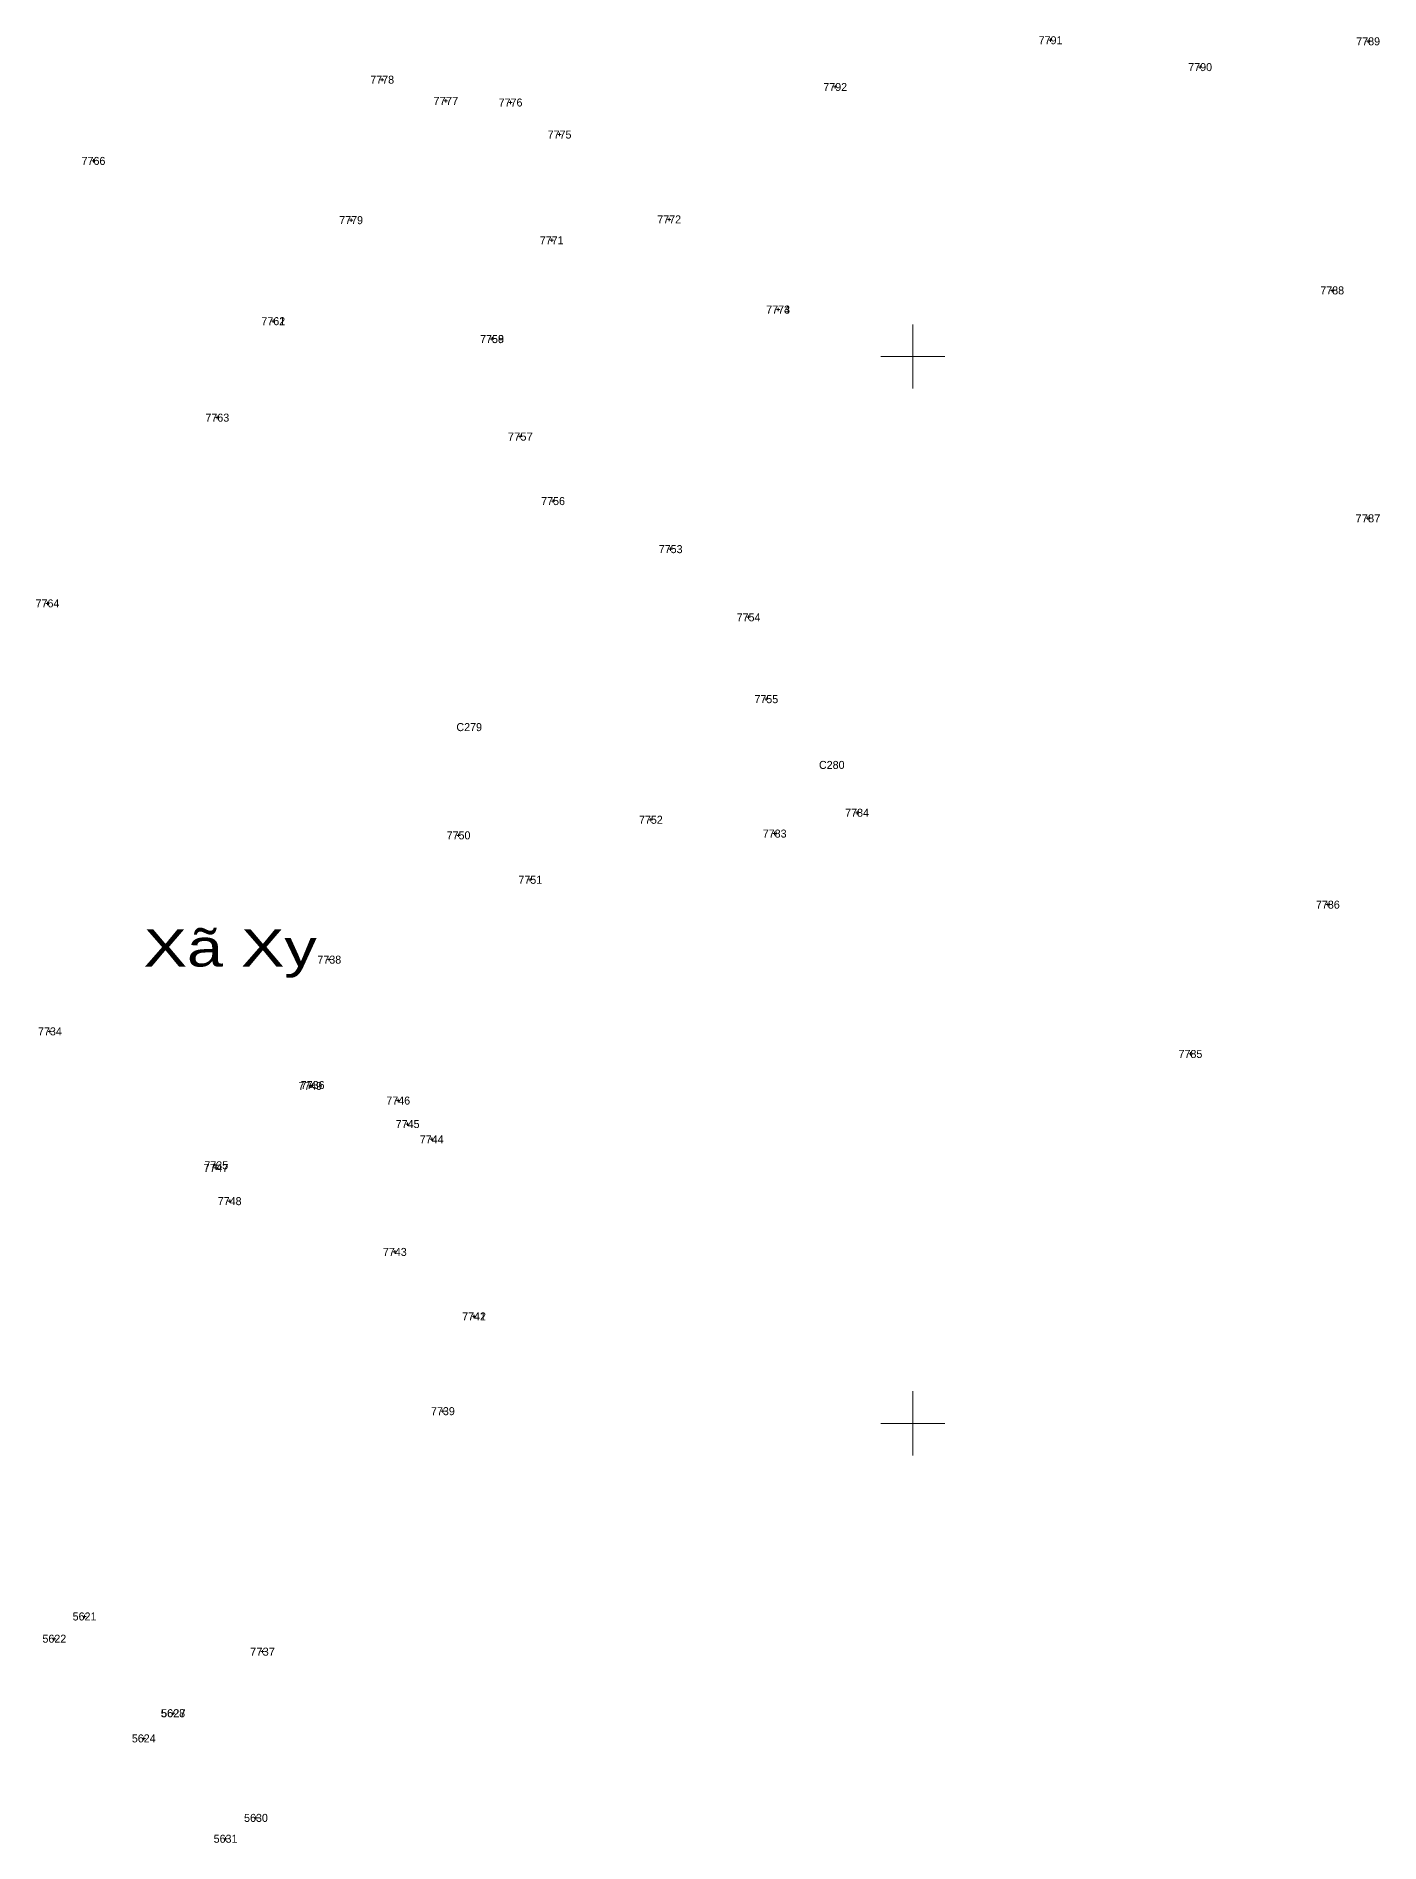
# Model space of a CAD drawing. Header units: metres. Extents: x 548779 to 550236, y 1819638 to 1821293.
# Drawn here: x 549635.6 to 549887.6, y 1820121.4 to 1820460 of the extents above; entities that cross this region are included whole.
import ezdxf
from ezdxf.enums import TextEntityAlignment as Align

# ---------------------------------------------------------------- set-up
doc = ezdxf.new("R2010")
doc.units = ezdxf.units.M
doc.header["$LTSCALE"] = 0.6
doc.layers.add('4', color=7, linetype='Continuous', lineweight=13)
doc.layers.add('63', color=7, linetype='Continuous', lineweight=13)
doc.layers.add('48', color=7, linetype='Continuous')
doc.layers.add('5', color=7, linetype='Continuous')

msp = doc.modelspace()

# ---------------------------------------------------------------- linework, layer by layer
at = {"layer": '4'}
for p, q in [((549826.14, 1820459.26), (549825.52, 1820459.26)), ((549825.83, 1820458.95), (549825.83, 1820459.57)), ((549885.69, 1820459.06), (549885.07, 1820459.06)), ((549885.38, 1820458.75), (549885.38, 1820459.37)), ((549700.52, 1820451.56), (549700.52, 1820452.18)), ((549854.19, 1820454.23), (549853.57, 1820454.23)), ((549853.88, 1820453.92), (549853.88, 1820454.54)), ((549700.84, 1820451.87), (549700.21, 1820451.87)), ((549785.76, 1820450.5), (549785.14, 1820450.5)), ((549785.45, 1820450.19), (549785.45, 1820450.81)), ((549712.77, 1820447.89), (549712.14, 1820447.89)), ((549712.45, 1820447.57), (549712.45, 1820448.2)), ((549724.9, 1820447.59), (549724.27, 1820447.59)), ((549724.58, 1820447.28), (549724.58, 1820447.9)), ((549734.08, 1820441.58), (549733.46, 1820441.58)), ((549733.77, 1820441.27), (549733.77, 1820441.89)), ((549646.69, 1820436.64), (549646.06, 1820436.64)), ((549646.38, 1820436.33), (549646.38, 1820436.95)), ((549695, 1820425.54), (549694.37, 1820425.54)), ((549694.69, 1820425.23), (549694.69, 1820425.85)), ((549754.64, 1820425.68), (549754.01, 1820425.68)), ((549754.32, 1820425.37), (549754.32, 1820425.99)), ((549732.61, 1820421.76), (549731.99, 1820421.76)), ((549732.3, 1820421.45), (549732.3, 1820422.07)), ((549878.95, 1820412.37), (549878.33, 1820412.37)), ((549878.64, 1820412.06), (549878.64, 1820412.68)), ((549775.05, 1820408.77), (549774.43, 1820408.77)), ((549775.06, 1820408.78), (549774.44, 1820408.78)), ((549774.74, 1820408.46), (549774.74, 1820409.08)), ((549774.75, 1820408.46), (549774.75, 1820409.09)), ((549680.41, 1820406.6), (549679.78, 1820406.6)), ((549680.41, 1820406.6), (549679.78, 1820406.6)), ((549680.09, 1820406.29), (549680.09, 1820406.91)), ((549680.1, 1820406.29), (549680.1, 1820406.91)), ((549721.42, 1820403.27), (549720.8, 1820403.27)), ((549721.42, 1820403.24), (549720.8, 1820403.24)), ((549721.11, 1820402.95), (549721.11, 1820403.58)), ((549721.11, 1820402.93), (549721.11, 1820403.55)), ((549669.91, 1820388.52), (549669.28, 1820388.52)), ((549669.6, 1820388.21), (549669.6, 1820388.83)), ((549726.73, 1820384.96), (549726.1, 1820384.96)), ((549726.41, 1820384.65), (549726.41, 1820385.28)), ((549732.87, 1820372.88), (549732.24, 1820372.88)), ((549732.55, 1820372.57), (549732.55, 1820373.19)), ((549885.65, 1820369.65), (549885.03, 1820369.65)), ((549885.34, 1820369.34), (549885.34, 1820369.97)), ((549754.6, 1820363.56), (549754.6, 1820364.18)), ((549754.92, 1820363.87), (549754.29, 1820363.87)), ((549637.76, 1820353.39), (549637.76, 1820354.02)), ((549638.07, 1820353.7), (549637.45, 1820353.7)), ((549769.52, 1820351.09), (549768.9, 1820351.09)), ((549769.21, 1820350.77), (549769.21, 1820351.4)), ((549772.85, 1820335.75), (549772.23, 1820335.75)), ((549772.54, 1820335.43), (549772.54, 1820336.06)), ((549750.89, 1820312.83), (549750.89, 1820313.45)), ((549789.86, 1820314.46), (549789.24, 1820314.46)), ((549789.55, 1820314.15), (549789.55, 1820314.77)), ((549715.14, 1820310.22), (549714.52, 1820310.22)), ((549714.83, 1820309.91), (549714.83, 1820310.53)), ((549751.2, 1820313.14), (549750.58, 1820313.14)), ((549774.41, 1820310.55), (549773.78, 1820310.55)), ((549774.1, 1820310.24), (549774.1, 1820310.86)), ((549728.6, 1820301.89), (549727.98, 1820301.89)), ((549728.29, 1820301.58), (549728.29, 1820302.2)), ((549878.13, 1820297.23), (549877.51, 1820297.23)), ((549877.82, 1820296.92), (549877.82, 1820297.54)), ((549690.91, 1820286.92), (549690.29, 1820286.92)), ((549690.6, 1820286.61), (549690.6, 1820287.23)), ((549638.53, 1820273.47), (549637.91, 1820273.47)), ((549638.22, 1820273.16), (549638.22, 1820273.78)), ((549852.06, 1820268.93), (549852.06, 1820269.55)), ((549852.37, 1820269.24), (549851.74, 1820269.24)), ((549687.33, 1820263.25), (549686.71, 1820263.25)), ((549687.02, 1820262.94), (549687.02, 1820263.56)), ((549687.78, 1820263.41), (549687.16, 1820263.41)), ((549687.47, 1820263.1), (549687.47, 1820263.72)), ((549703.83, 1820260.5), (549703.21, 1820260.5)), ((549703.52, 1820260.19), (549703.52, 1820260.81)), ((549705.6, 1820256.11), (549704.97, 1820256.11)), ((549705.29, 1820255.79), (549705.29, 1820256.42)), ((549710.11, 1820253.24), (549709.49, 1820253.24)), ((549709.8, 1820252.93), (549709.8, 1820253.56)), ((549669.67, 1820247.89), (549669.04, 1820247.89)), ((549669.71, 1820248.37), (549669.09, 1820248.37)), ((549669.35, 1820247.57), (549669.35, 1820248.2)), ((549669.4, 1820248.06), (549669.4, 1820248.68)), ((549672.23, 1820241.65), (549671.6, 1820241.65)), ((549671.92, 1820241.34), (549671.92, 1820241.96)), ((549703.19, 1820232.13), (549702.57, 1820232.13)), ((549702.88, 1820231.82), (549702.88, 1820232.44)), ((549718.05, 1820220.05), (549717.42, 1820220.05)), ((549718.06, 1820220.05), (549717.44, 1820220.05)), ((549717.73, 1820219.74), (549717.73, 1820220.36)), ((549717.75, 1820219.74), (549717.75, 1820220.36)), ((549712.21, 1820202.28), (549711.59, 1820202.28)), ((549711.9, 1820201.97), (549711.9, 1820202.59)), ((549645.02, 1820163.8), (549644.39, 1820163.8)), ((549644.71, 1820163.49), (549644.71, 1820164.11)), ((549639.35, 1820159.63), (549638.73, 1820159.63)), ((549639.04, 1820159.32), (549639.04, 1820159.94)), ((549678.08, 1820156.89), (549678.08, 1820157.51)), ((549678.39, 1820157.2), (549677.76, 1820157.2)), ((549661.65, 1820145.66), (549661.02, 1820145.66)), ((549661.65, 1820145.66), (549661.02, 1820145.66)), ((549661.33, 1820145.35), (549661.33, 1820145.97)), ((549661.33, 1820145.35), (549661.33, 1820145.97)), ((549656.13, 1820140.94), (549655.5, 1820140.94)), ((549655.81, 1820140.62), (549655.81, 1820141.25)), ((549677.17, 1820126.04), (549676.54, 1820126.04)), ((549676.85, 1820125.73), (549676.85, 1820126.35)), ((549671.46, 1820122.13), (549670.84, 1820122.13)), ((549671.15, 1820121.82), (549671.15, 1820122.44))]:
    msp.add_line(p, q, dxfattribs=at)
at = {"layer": '63'}
for p, q in [((549800, 1820394), (549800, 1820406)), ((549794, 1820400), (549806, 1820400)), ((549800, 1820194), (549800, 1820206)), ((549794, 1820200), (549806, 1820200))]:
    msp.add_line(p, q, dxfattribs=at)

# ---------------------------------------------------------------- texts
at = {"layer": '48', "width": 1.3}
msp.add_text('Xã Xy', height=7, dxfattribs=at).set_placement((549672.025, 1820285.63), align=Align.CENTER)
at = {"layer": '5'}
for s, p in [('7791', (549825.83, 1820458.51)), ('7789', (549885.38, 1820458.31)), ('7778', (549700.52, 1820451.12)), ('7790', (549853.88, 1820453.48)), ('7792', (549785.455, 1820449.75)), ('7776', (549724.585, 1820446.84)), ('7775', (549733.77, 1820440.83)), ('7766', (549646.385, 1820435.89)), ('7779', (549694.69, 1820424.79)), ('7772', (549754.325, 1820424.93)), ('7771', (549732.3, 1820421.01)), ('7788', (549878.64, 1820411.62)), ('7774', (549774.74, 1820408.02)), ('7773', (549774.755, 1820408.03)), ('7762', (549680.095, 1820405.85)), ('7761', (549680.1, 1820405.85)), ('7758', (549721.11, 1820402.52)), ('7759', (549721.11, 1820402.49)), ('7763', (549669.605, 1820387.77)), ('7756', (549732.555, 1820372.13)), ('7753', (549754.605, 1820363.12)), ('7764', (549637.76, 1820352.95)), ('7754', (549769.21, 1820350.34)), ('7755', (549772.54, 1820335)), ('C279 ', (549717.11, 1820329.76)), ('C280 ', (549785.09, 1820322.67)), ('7752', (549750.895, 1820312.39)), ('7784', (549789.55, 1820313.71)), ('7750', (549714.83, 1820309.47)), ('7783', (549774.105, 1820309.8)), ('7751', (549728.29, 1820301.14)), ('7786', (549877.825, 1820296.48)), ('7738', (549690.6, 1820286.17)), ('7734', (549638.22, 1820272.72)), ('7785', (549852.06, 1820268.49)), ('7749', (549687.02, 1820262.5)), ('7736', (549687.475, 1820262.66)), ('7746', (549703.525, 1820259.75)), ('7745', (549705.29, 1820255.36)), ('7744', (549709.8, 1820252.49)), ('7735', (549669.4, 1820247.62)), ('7748', (549671.92, 1820240.9)), ('7743', (549702.885, 1820231.38)), ('7742', (549717.735, 1820219.3)), ('7741', (549717.75, 1820219.3)), ('7739', (549711.9, 1820201.53)), ('5621', (549644.71, 1820163.05)), ('5622', (549639.045, 1820158.88)), ('5628', (549661.33, 1820144.91)), ('5624', (549655.81, 1820140.19)), ('5630', (549676.85, 1820125.29)), ('5631', (549671.15, 1820121.38))]:
    msp.add_text(s, height=1.5, dxfattribs=at).set_placement(p, align=Align.CENTER)
at = {"layer": '5', "width": 1.05}
for s, p in [('7777', (549712.45, 1820447.14)), ('7757', (549726.41, 1820384.21)), ('7787', (549885.34, 1820368.9)), ('7747', (549669.35, 1820247.14)), ('7737', (549678.08, 1820156.45)), ('5627', (549661.33, 1820144.91))]:
    msp.add_text(s, height=1.5, dxfattribs=at).set_placement(p, align=Align.CENTER)

doc.saveas('drawing.dxf')
